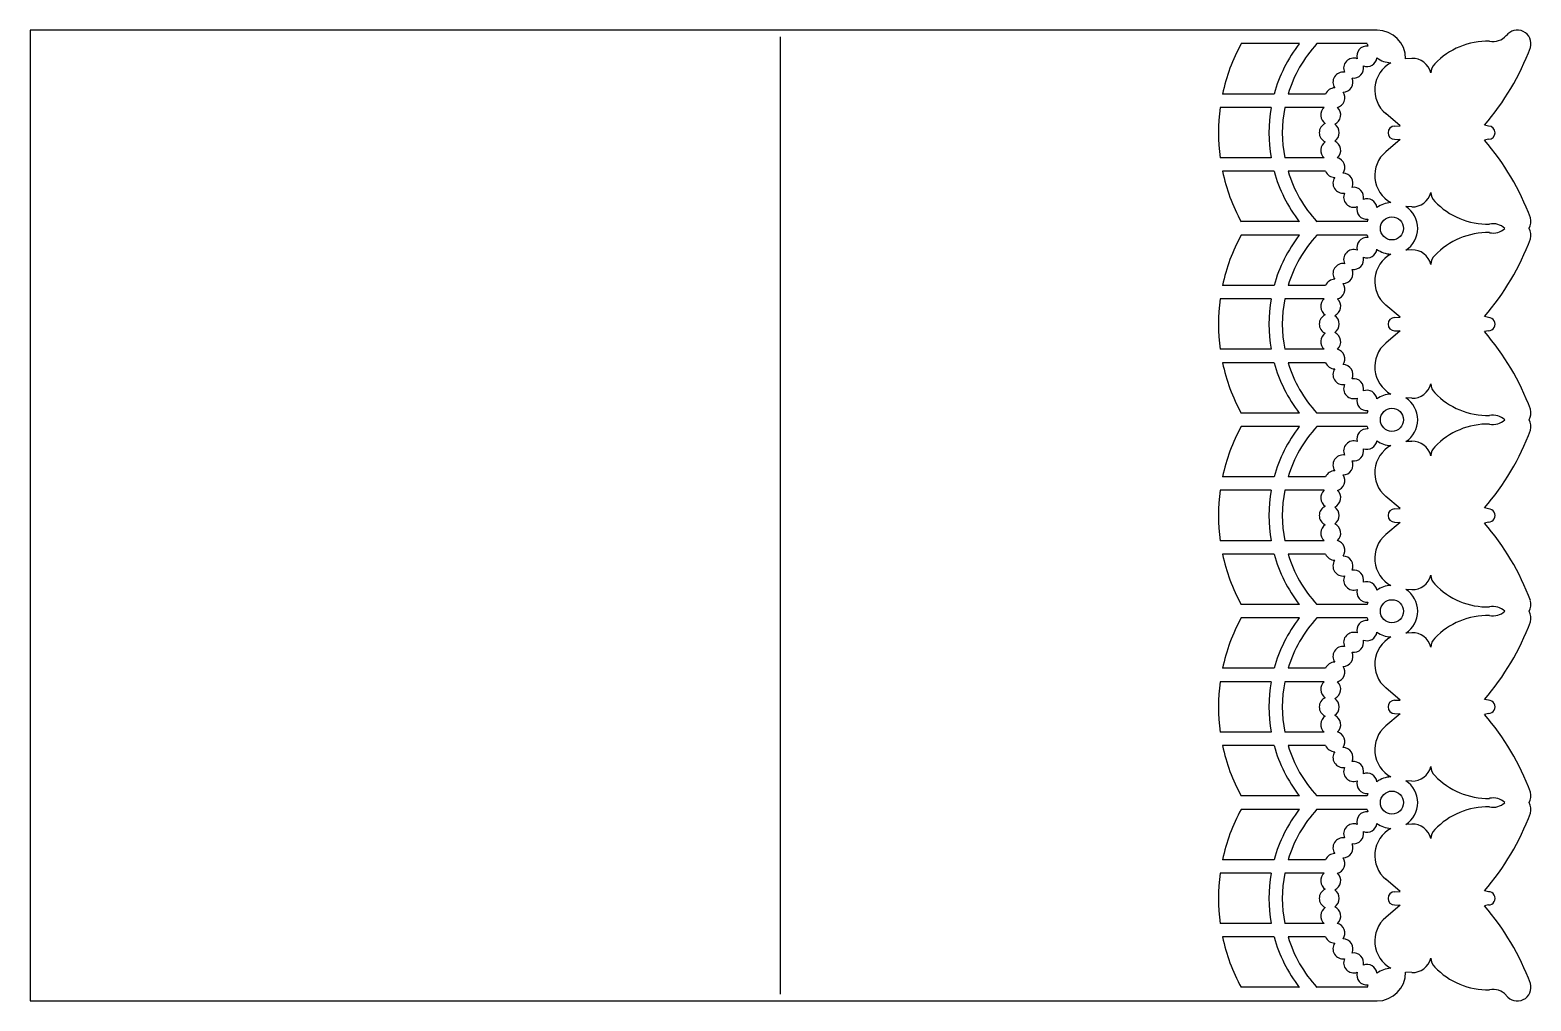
# Model space of a CAD drawing. Extents: x 25 to 241, y 33 to 173.
import ezdxf

# ---------------------------------------------------------------- set-up
doc = ezdxf.new("R2010")
doc.units = 0
doc.layers.get('0').update_dxf_attribs({"linetype": 'CONTINUOUS'})

msp = doc.modelspace()

# ---------------------------------------------------------------- linework, layer by layer
for p, q in [((219.05, 172.96), (25.28, 172.96)), ((25.28, 172.96), (25.28, 33.26)), ((133.23, 34.26), (133.23, 171.96)), ((207.86, 171), (199.48, 171)), ((217.6, 171), (210.38, 171)), ((224.03, 168.86), (223.16, 168.82)), ((204.24, 163.75), (196.8, 163.75)), ((211.64, 163.75), (206.25, 163.75)), ((203.8, 161.82), (196.46, 161.82)), ((211.42, 161.82), (205.77, 161.82)), ((222.34, 159.18), (220.29, 160.93)), ((221.57, 159.14), (222.34, 159.18)), ((235.07, 159.14), (234.47, 159.28)), ((222.34, 157.2), (220.29, 155.45)), ((221.57, 157.24), (222.34, 157.2)), ((235.07, 157.24), (234.47, 157.11)), ((203.8, 154.57), (196.46, 154.57)), ((211.42, 154.57), (205.77, 154.57)), ((204.24, 152.64), (196.8, 152.64)), ((211.64, 152.64), (206.25, 152.64)), ((224.03, 147.52), (223.16, 147.56)), ((207.86, 145.39), (199.48, 145.39)), ((217.6, 145.39), (210.38, 145.39)), ((207.86, 143.46), (199.48, 143.46)), ((217.6, 143.46), (210.38, 143.46)), ((224.03, 141.32), (223.16, 141.28)), ((204.24, 136.21), (196.8, 136.21)), ((211.64, 136.21), (206.25, 136.21)), ((203.8, 134.28), (196.46, 134.28)), ((211.42, 134.28), (205.77, 134.28)), ((222.34, 131.64), (220.29, 133.39)), ((235.07, 131.6), (234.47, 131.74)), ((222.34, 129.66), (220.29, 127.91)), ((221.57, 131.6), (222.34, 131.64)), ((221.57, 129.7), (222.34, 129.66)), ((235.07, 129.7), (234.47, 129.57)), ((203.8, 127.03), (196.46, 127.03)), ((211.42, 127.03), (205.77, 127.03)), ((204.24, 125.1), (196.8, 125.1)), ((211.64, 125.1), (206.25, 125.1)), ((224.03, 119.98), (223.16, 120.02)), ((207.86, 117.85), (199.48, 117.85)), ((217.6, 117.85), (210.38, 117.85)), ((207.86, 115.92), (199.48, 115.92)), ((217.6, 115.92), (210.38, 115.92)), ((224.03, 113.78), (223.16, 113.74)), ((204.24, 108.67), (196.8, 108.67)), ((211.64, 108.67), (206.25, 108.67)), ((203.8, 106.74), (196.46, 106.74)), ((211.42, 106.74), (205.77, 106.74)), ((222.34, 104.1), (220.29, 105.85)), ((221.57, 104.06), (222.34, 104.1)), ((235.07, 104.06), (234.47, 104.2)), ((222.34, 102.12), (220.29, 100.37)), ((221.57, 102.16), (222.34, 102.12)), ((235.07, 102.16), (234.47, 102.03)), ((203.8, 99.49), (196.46, 99.49)), ((211.42, 99.49), (205.77, 99.49)), ((204.24, 97.56), (196.8, 97.56)), ((211.64, 97.56), (206.25, 97.56)), ((224.03, 92.44), (223.16, 92.48)), ((207.86, 90.31), (199.48, 90.31)), ((217.6, 90.31), (210.38, 90.31)), ((207.86, 88.38), (199.48, 88.38)), ((217.6, 88.38), (210.38, 88.38)), ((224.03, 86.24), (223.16, 86.2)), ((204.24, 81.13), (196.8, 81.13)), ((211.64, 81.13), (206.25, 81.13)), ((203.8, 79.2), (196.46, 79.2)), ((211.42, 79.2), (205.77, 79.2)), ((222.34, 76.56), (220.29, 78.31)), ((221.57, 76.52), (222.34, 76.56)), ((235.07, 76.52), (234.47, 76.65)), ((222.34, 74.58), (220.29, 72.83)), ((221.57, 74.62), (222.34, 74.58)), ((235.07, 74.62), (234.47, 74.49)), ((203.8, 71.95), (196.46, 71.95)), ((211.42, 71.95), (205.77, 71.95)), ((204.24, 70.02), (196.8, 70.02)), ((211.64, 70.02), (206.25, 70.02)), ((224.03, 64.9), (223.16, 64.94)), ((207.86, 62.77), (199.48, 62.77)), ((217.6, 62.77), (210.38, 62.77)), ((207.86, 60.83), (199.48, 60.83)), ((217.6, 60.83), (210.38, 60.83)), ((224.03, 58.7), (223.16, 58.66)), ((204.24, 53.59), (196.8, 53.59)), ((211.64, 53.59), (206.25, 53.59)), ((203.8, 51.65), (196.46, 51.65)), ((211.42, 51.65), (205.77, 51.65)), ((222.34, 49.02), (220.29, 50.77)), ((221.57, 48.98), (222.34, 49.02)), ((235.07, 48.98), (234.47, 49.11)), ((222.34, 47.04), (220.29, 45.29)), ((221.57, 47.08), (222.34, 47.04)), ((235.07, 47.08), (234.47, 46.95)), ((203.8, 44.41), (196.46, 44.41)), ((211.42, 44.41), (205.77, 44.41)), ((204.24, 42.47), (196.8, 42.47)), ((211.64, 42.47), (206.25, 42.47)), ((224.03, 37.36), (223.16, 37.4)), ((207.86, 35.23), (199.48, 35.23)), ((217.6, 35.23), (210.38, 35.23)), ((25.28, 33.26), (219.05, 33.26))]:
    msp.add_line(p, q)
for centre in [(221.18, 144.42), (221.18, 116.88), (221.18, 89.34), (221.18, 61.8)]:
    msp.add_circle(centre, 1.66)
for centre, radius, start, end in [((218.99, 168.8), 4.16, 0.3241, 89.2309), ((239.21, 170.99), 1.97, 343.9832, 144.0963), ((222.94, 158.19), 26.72, 151.3692, 167.9999), ((224.41, 158.19), 20.93, 142.2765, 164.604), ((224.41, 158.19), 19, 137.618, 162.9931), ((217.57, 169.21), 1.44, 84.5764, 195.3102), ((221.18, 171.96), 3.71, 195.0875, 200.6997), ((235, 160.75), 10.61, 88.8437, 136.2607), ((235.71, 173.85), 2.55, 258.6466, 318.1477), ((215.67, 167.48), 1.44, 69.2511, 204.4419), ((217.59, 169.15), 1.44, 249.2511, 351.9058), ((221.18, 171.96), 3.71, 234.3507, 267.431), ((224.15, 166.19), 2.68, 12.803, 92.5282), ((207.36, 182.92), 35.97, 318.915, 339.716), ((214.13, 165.46), 1.44, 80.9793, 214.6529), ((215.67, 167.48), 1.44, 260.9793, 12.7136), ((223.19, 164.34), 4.48, 119.0371, 229.6302), ((228.55, 166.76), 1.79, 132.7752, 179.467), ((212.97, 163.2), 1.44, 91.1903, 157.5252), ((214.13, 165.46), 1.44, 271.1903, 24.4419), ((212.97, 163.2), 1.44, 284.5683, 34.6529), ((222.94, 158.19), 26.72, 172.2051, 187.7949), ((224.41, 158.19), 20.93, 170.027, 189.973), ((224.41, 158.19), 19, 169.0008, 190.9992), ((212.37, 160.73), 1.44, 130.9436, 237.0363), ((212.37, 160.73), 1.44, 293.5738, 48.0308), ((212.16, 158.19), 1.44, 113.5738, 246.426), ((212.16, 158.19), 1.44, 302.9642, 57.0363), ((221.57, 158.19), 0.951, 90, 270), ((235.07, 158.19), 0.951, 269.9945, 89.9945), ((212.37, 155.66), 1.44, 122.9638, 229.0562), ((212.37, 155.66), 1.44, 311.9694, 66.426), ((223.19, 152.04), 4.48, 130.3698, 240.9633), ((207.36, 133.47), 35.97, 20.284, 41.085), ((212.97, 153.19), 1.44, 325.3473, 75.4319), ((222.94, 158.19), 26.72, 192.0002, 208.6308), ((224.41, 158.19), 20.93, 195.396, 217.7235), ((224.41, 158.19), 19, 197.0069, 222.382), ((212.97, 153.19), 1.44, 202.4747, 268.8098), ((214.13, 150.92), 1.44, 145.3473, 279.0208), ((214.13, 150.92), 1.44, 335.5583, 88.8098), ((215.67, 148.9), 1.44, 155.5583, 290.749), ((215.67, 148.9), 1.44, 347.2865, 99.0208), ((224.15, 150.2), 2.68, 267.4718, 347.197), ((228.55, 149.62), 1.79, 180.533, 227.2248), ((217.57, 147.17), 1.44, 164.69, 275.4226), ((217.59, 147.23), 1.44, 8.0946, 110.749), ((221.18, 144.42), 3.71, 92.569, 125.6488), ((221.18, 144.42), 3.71, 302.1638, 57.8362), ((235, 155.64), 10.61, 223.7393, 271.1563), ((221.18, 144.42), 3.71, 159.3003, 164.9125), ((235.71, 142.54), 2.55, 47.6636, 101.3534), ((239.21, 145.4), 1.97, 330.432, 16.0168), ((222.94, 130.65), 26.72, 151.3692, 167.9998), ((224.41, 130.65), 20.93, 142.2765, 164.604), ((224.41, 130.65), 19, 137.618, 162.9931), ((217.57, 141.67), 1.44, 84.5774, 195.31), ((221.18, 144.42), 3.71, 195.0875, 200.6997), ((235, 133.2), 10.61, 88.8437, 136.2607), ((207.36, 155.38), 35.97, 318.915, 339.716), ((235.71, 146.3), 2.55, 258.6466, 312.3364), ((239.21, 143.45), 1.97, 343.9832, 29.568), ((215.67, 139.94), 1.44, 69.251, 204.4417), ((217.59, 141.61), 1.44, 249.251, 351.9054), ((223.19, 136.8), 4.48, 119.0367, 229.6302), ((221.18, 144.42), 3.71, 234.3512, 267.431), ((224.15, 138.65), 2.68, 12.803, 92.5282), ((228.55, 139.22), 1.79, 132.7752, 179.467), ((214.13, 137.92), 1.44, 80.9792, 214.6527), ((214.13, 137.92), 1.44, 271.1902, 24.4417), ((215.67, 139.94), 1.44, 260.9792, 12.7135), ((212.97, 135.66), 1.44, 91.1902, 157.5253), ((212.97, 135.66), 1.44, 284.5681, 34.6527), ((222.94, 130.65), 26.72, 172.2051, 187.7949), ((224.41, 130.65), 20.93, 170.027, 189.973), ((224.41, 130.65), 19, 169.0008, 190.9992), ((212.37, 133.19), 1.44, 130.9438, 237.0362), ((212.37, 133.19), 1.44, 293.574, 48.0306), ((212.16, 130.65), 1.44, 113.574, 246.4262), ((212.16, 130.65), 1.44, 302.9637, 57.0358), ((221.57, 130.65), 0.951, 90, 270), ((207.36, 105.93), 35.97, 20.284, 41.085), ((235.07, 130.65), 0.951, 270.0055, 90.0055), ((212.37, 128.12), 1.44, 122.9637, 229.0564), ((212.37, 128.12), 1.44, 311.9692, 66.4262), ((223.19, 124.5), 4.48, 130.3698, 240.9629), ((212.97, 125.65), 1.44, 325.3471, 75.4317), ((222.94, 130.65), 26.72, 192.0001, 208.6308), ((224.41, 130.65), 20.93, 195.396, 217.7235), ((224.41, 130.65), 19, 197.0069, 222.382), ((212.97, 125.65), 1.44, 202.4748, 268.8097), ((214.13, 123.38), 1.44, 145.3471, 279.0207), ((214.13, 123.38), 1.44, 335.5581, 88.8097), ((215.67, 121.36), 1.44, 155.5581, 290.7489), ((215.67, 121.36), 1.44, 347.2864, 99.0207), ((217.59, 119.69), 1.44, 8.0942, 110.7489), ((224.15, 122.66), 2.68, 267.4718, 347.197), ((228.55, 122.08), 1.79, 180.533, 227.2248), ((217.57, 119.63), 1.44, 164.6898, 275.4236), ((221.18, 116.88), 3.71, 92.569, 125.6493), ((221.18, 116.88), 3.71, 302.1638, 57.8362), ((235, 128.1), 10.61, 223.7393, 271.1563), ((221.18, 116.88), 3.71, 159.3003, 164.9125), ((235.71, 115), 2.55, 47.6642, 101.3534), ((235.71, 118.76), 2.55, 258.6466, 312.3364), ((239.21, 117.85), 1.97, 330.4326, 16.0168), ((239.21, 115.91), 1.97, 343.9832, 29.568), ((222.94, 103.11), 26.72, 151.3692, 167.9998), ((224.41, 103.11), 20.93, 142.2765, 164.604), ((224.41, 103.11), 19, 137.618, 162.9931), ((217.57, 114.13), 1.44, 84.5774, 195.31), ((221.18, 116.88), 3.71, 195.0875, 200.6997), ((235, 105.66), 10.61, 88.8437, 136.2607), ((207.36, 127.84), 35.97, 318.915, 339.716), ((215.67, 112.4), 1.44, 69.251, 204.4417), ((215.67, 112.4), 1.44, 260.9792, 12.7135), ((217.59, 114.07), 1.44, 249.251, 351.9054), ((223.19, 109.26), 4.48, 119.0367, 229.6302), ((221.18, 116.88), 3.71, 234.3512, 267.431), ((224.15, 111.11), 2.68, 12.803, 92.5282), ((228.55, 111.68), 1.79, 132.7752, 179.467), ((214.13, 110.38), 1.44, 80.9792, 214.6527), ((214.13, 110.38), 1.44, 271.1902, 24.4417), ((212.97, 108.12), 1.44, 91.1902, 157.5253), ((212.97, 108.12), 1.44, 284.5681, 34.6527), ((222.94, 103.11), 26.72, 172.2051, 187.7949), ((224.41, 103.11), 20.93, 170.027, 189.973), ((224.41, 103.11), 19, 169.0008, 190.9992), ((212.37, 105.65), 1.44, 130.9438, 237.0362), ((212.37, 105.65), 1.44, 293.574, 48.0306), ((212.16, 103.11), 1.44, 113.574, 246.4262), ((212.16, 103.11), 1.44, 302.9637, 57.0358), ((221.57, 103.11), 0.951, 90, 270), ((235.07, 103.11), 0.951, 270.0055, 90.0055), ((212.37, 100.58), 1.44, 122.9637, 229.0564), ((212.37, 100.58), 1.44, 311.9692, 66.4262), ((207.36, 78.39), 35.97, 20.284, 41.085), ((212.97, 98.11), 1.44, 325.3471, 75.4317), ((223.19, 96.96), 4.48, 130.3698, 240.9629), ((222.94, 103.11), 26.72, 192.0001, 208.6308), ((224.41, 103.11), 20.93, 195.396, 217.7235), ((224.41, 103.11), 19, 197.0069, 222.382), ((212.97, 98.11), 1.44, 202.4748, 268.8097), ((214.13, 95.84), 1.44, 335.5581, 88.8097), ((214.13, 95.84), 1.44, 145.3471, 279.0207), ((215.67, 93.82), 1.44, 347.2864, 99.0207), ((215.67, 93.82), 1.44, 155.5581, 290.7489), ((217.59, 92.15), 1.44, 8.0942, 110.7489), ((221.18, 89.34), 3.71, 92.569, 125.6493), ((224.15, 95.12), 2.68, 267.4718, 347.197), ((228.55, 94.54), 1.79, 180.533, 227.2248), ((235, 100.56), 10.61, 223.7393, 271.1563), ((217.57, 92.09), 1.44, 164.6898, 275.4236), ((221.18, 89.34), 3.71, 302.1638, 57.8362), ((239.21, 90.31), 1.97, 330.4326, 16.0168), ((221.18, 89.34), 3.71, 159.3003, 164.9125), ((235, 78.12), 10.61, 88.8437, 136.2607), ((235.71, 87.46), 2.55, 47.6642, 101.3534), ((235.71, 91.22), 2.55, 258.6466, 312.3364), ((239.21, 88.37), 1.97, 343.9832, 29.568), ((222.94, 75.57), 26.72, 151.3692, 167.9998), ((224.41, 75.57), 20.93, 142.2765, 164.604), ((224.41, 75.57), 19, 137.618, 162.9931), ((217.57, 86.59), 1.44, 84.5774, 195.31), ((221.18, 89.34), 3.71, 195.0875, 200.6997), ((207.36, 100.29), 35.97, 318.915, 339.716), ((214.13, 82.84), 1.44, 80.9792, 214.6527), ((215.67, 84.86), 1.44, 69.251, 204.4417), ((215.67, 84.86), 1.44, 260.9792, 12.7135), ((217.59, 86.53), 1.44, 249.251, 351.9054), ((223.19, 81.72), 4.48, 119.0367, 229.6302), ((221.18, 89.34), 3.71, 234.3512, 267.431), ((224.15, 83.57), 2.68, 12.803, 92.5282), ((228.55, 84.14), 1.79, 132.7752, 179.467), ((214.13, 82.84), 1.44, 271.1902, 24.4417), ((212.97, 80.58), 1.44, 91.1902, 157.5253), ((212.97, 80.58), 1.44, 284.5681, 34.6527), ((222.94, 75.57), 26.72, 172.2051, 187.7949), ((224.41, 75.57), 20.93, 170.027, 189.973), ((224.41, 75.57), 19, 169.0008, 190.9992), ((212.37, 78.11), 1.44, 130.9438, 237.0362), ((212.37, 78.11), 1.44, 293.574, 48.0306), ((212.16, 75.57), 1.44, 113.574, 246.4262), ((212.16, 75.57), 1.44, 302.9637, 57.0358), ((221.57, 75.57), 0.951, 90, 270), ((235.07, 75.57), 0.951, 270.0055, 90.0055), ((212.37, 73.04), 1.44, 122.9637, 229.0564), ((212.37, 73.04), 1.44, 311.9692, 66.4262), ((207.36, 50.85), 35.97, 20.284, 41.085), ((212.97, 70.57), 1.44, 325.3471, 75.4317), ((223.19, 69.42), 4.48, 130.3698, 240.9629), ((222.94, 75.57), 26.72, 192.0001, 208.6308), ((224.41, 75.57), 20.93, 195.396, 217.7235), ((224.41, 75.57), 19, 197.0069, 222.382), ((212.97, 70.57), 1.44, 202.4748, 268.8097), ((214.13, 68.3), 1.44, 145.3471, 279.0207), ((214.13, 68.3), 1.44, 335.5581, 88.8097), ((215.67, 66.28), 1.44, 347.2864, 99.0207), ((224.15, 67.58), 2.68, 267.4718, 347.197), ((228.55, 67), 1.79, 180.533, 227.2248), ((215.67, 66.28), 1.44, 155.5581, 290.7489), ((217.57, 64.55), 1.44, 164.6898, 275.4236), ((217.59, 64.61), 1.44, 8.0942, 110.7489), ((221.18, 61.8), 3.71, 92.569, 125.6493), ((221.18, 61.8), 3.71, 302.1638, 57.8362), ((235, 73.02), 10.61, 223.7393, 271.1563), ((221.18, 61.8), 3.71, 159.3003, 164.9125), ((239.21, 62.77), 1.97, 330.4326, 16.0168), ((222.94, 48.03), 26.72, 151.3692, 167.9998), ((224.41, 48.03), 20.93, 142.2765, 164.604), ((224.41, 48.03), 19, 137.618, 162.9931), ((217.57, 59.05), 1.44, 84.5774, 195.31), ((221.18, 61.8), 3.71, 195.0875, 200.6997), ((235, 50.58), 10.61, 88.8437, 136.2607), ((235.71, 59.92), 2.55, 47.6642, 101.3534), ((235.71, 63.68), 2.55, 258.6466, 312.3364), ((239.21, 60.83), 1.97, 343.9832, 29.568), ((215.67, 57.32), 1.44, 69.251, 204.4417), ((217.59, 58.99), 1.44, 249.251, 351.9054), ((221.18, 61.8), 3.71, 234.3512, 267.431), ((224.15, 56.03), 2.68, 12.803, 92.5282), ((207.36, 72.75), 35.97, 318.915, 339.716), ((214.13, 55.3), 1.44, 80.9792, 214.6527), ((215.67, 57.32), 1.44, 260.9792, 12.7135), ((223.19, 54.18), 4.48, 119.0367, 229.6302), ((228.55, 56.6), 1.79, 132.7752, 179.467), ((212.97, 53.03), 1.44, 91.1902, 157.5253), ((214.13, 55.3), 1.44, 271.1902, 24.4417), ((212.97, 53.03), 1.44, 284.5681, 34.6527), ((222.94, 48.03), 26.72, 172.2051, 187.7949), ((224.41, 48.03), 20.93, 170.027, 189.973), ((224.41, 48.03), 19, 169.0008, 190.9992), ((212.37, 50.56), 1.44, 130.9438, 237.0362), ((212.37, 50.56), 1.44, 293.574, 48.0306), ((212.16, 48.03), 1.44, 113.574, 246.4262), ((212.16, 48.03), 1.44, 302.9637, 57.0358), ((221.57, 48.03), 0.951, 90, 270), ((235.07, 48.03), 0.951, 270.0055, 90.0055), ((212.37, 45.5), 1.44, 122.9637, 229.0564), ((212.37, 45.5), 1.44, 311.9692, 66.4262), ((207.36, 23.31), 35.97, 20.284, 41.085), ((212.97, 43.03), 1.44, 325.3471, 75.4317), ((223.19, 41.88), 4.48, 130.3698, 240.9629), ((222.94, 48.03), 26.72, 192.0001, 208.6308), ((224.41, 48.03), 20.93, 195.396, 217.7235), ((224.41, 48.03), 19, 197.0069, 222.382), ((212.97, 43.03), 1.44, 202.4748, 268.8097), ((214.13, 40.76), 1.44, 145.3471, 279.0207), ((214.13, 40.76), 1.44, 335.5581, 88.8097), ((215.67, 38.74), 1.44, 155.5581, 290.7489), ((215.67, 38.74), 1.44, 347.2864, 99.0207), ((224.15, 40.04), 2.68, 267.4718, 347.197), ((228.55, 39.46), 1.79, 180.533, 227.2248), ((217.57, 37.01), 1.44, 164.6898, 275.4236), ((217.59, 37.07), 1.44, 8.0942, 110.7489), ((221.18, 34.26), 3.71, 92.569, 125.6493), ((218.99, 37.42), 4.16, 270.781, 359.6759), ((235, 45.48), 10.61, 223.7393, 271.1563), ((221.18, 34.26), 3.71, 159.3003, 164.9125), ((235.71, 32.38), 2.55, 41.8523, 101.3534), ((239.21, 35.23), 1.97, 215.9037, 16.0168)]:
    msp.add_arc(centre, radius, start, end)

doc.saveas('drawing.dxf')
